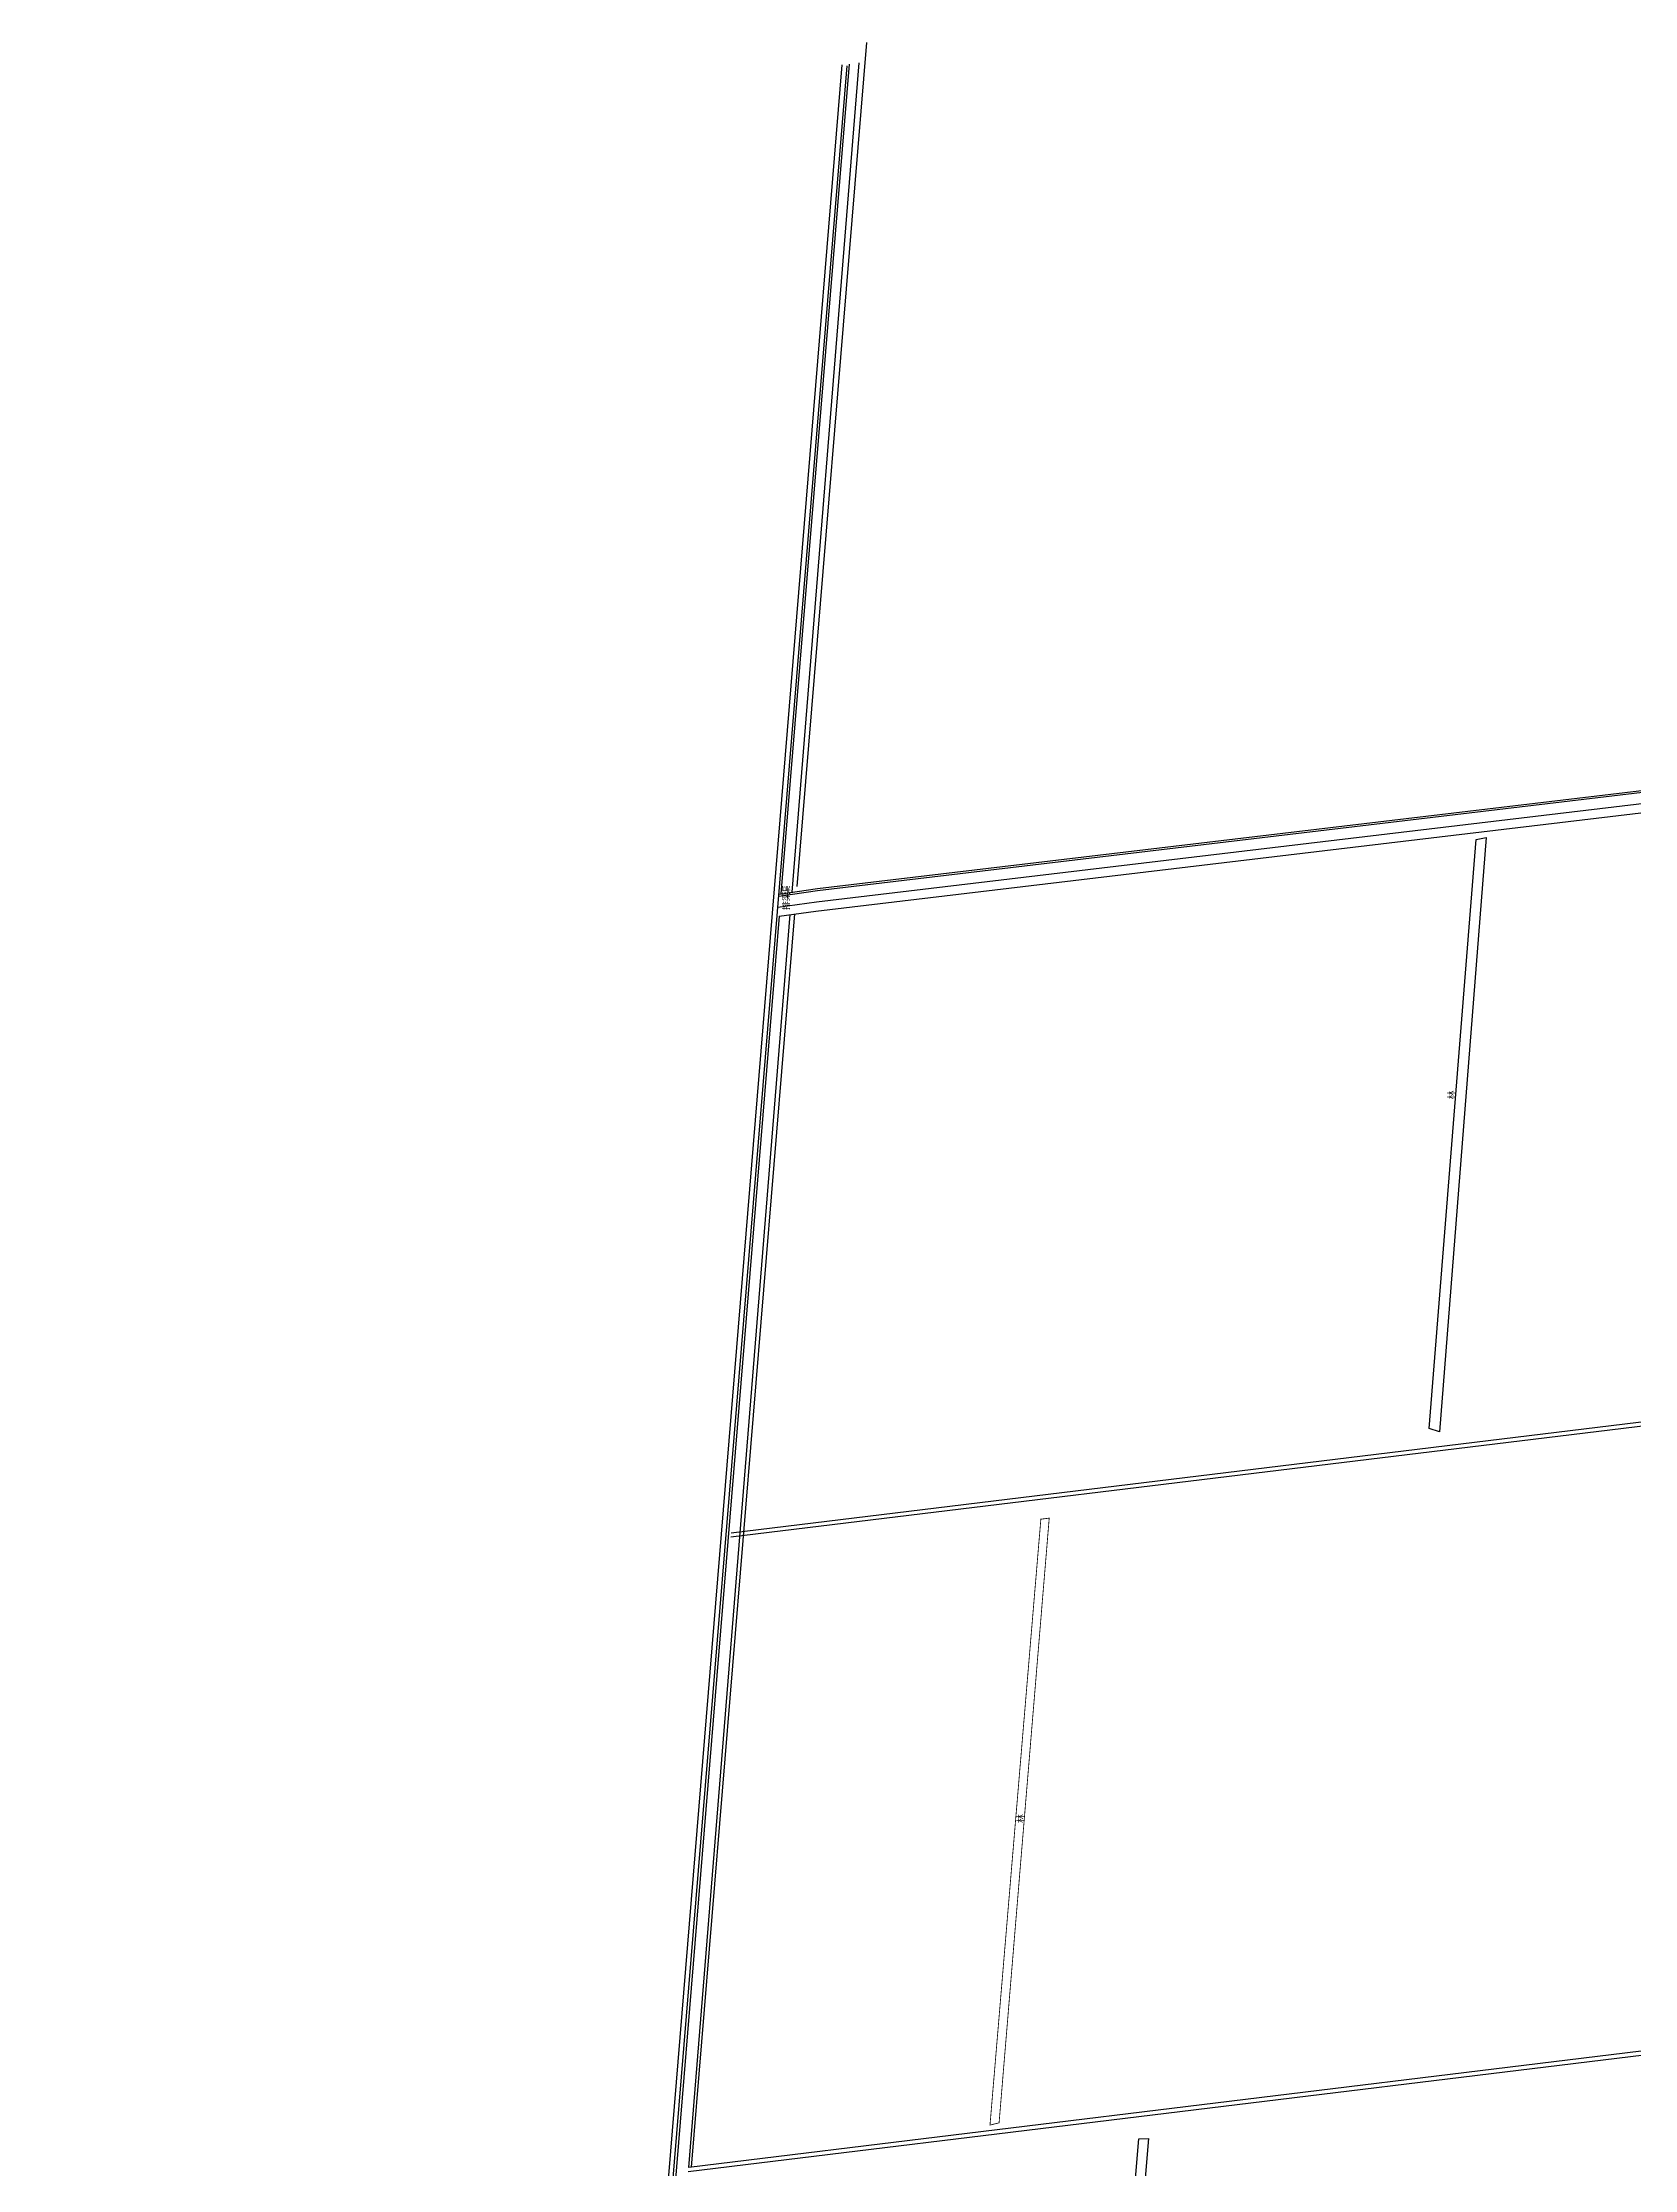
# Model space of a CAD drawing. Extents: x 544477 to 562575, y 4986974 to 4992709.
# Drawn here: x 558619 to 560597, y 4989054 to 4991697 of the extents above; entities that cross this region are included whole.
import ezdxf

# ---------------------------------------------------------------- set-up
doc = ezdxf.new("R2010")
doc.units = 0
doc.header["$LTSCALE"] = 10
doc.layers.add('路、林、渠', color=7, linetype='CONTINUOUS')
doc.styles.add('宋体', font='')
doc.styles.get('宋体').set_extended_font_data('SimSun')

msp = doc.modelspace()

# ---------------------------------------------------------------- linework, layer by layer
at = {"layer": '路、林、渠', "color": 3, "linetype": 'Continuous', "elevation": -0.4, "flags": 128}
for points in [[(559557, 4990648.1), (559643.5, 4991696.9)], [(559425.7, 4989056.7), (559554.1, 4990613.9)]]:
    msp.add_lwpolyline(points, dxfattribs=at)
at = {"layer": '路、林、渠', "color": 5, "linetype": 'Continuous', "flags": 128}
for points, elevation in [([(559612.3, 4991669.3), (559371.4, 4988733.5), (559371.2, 4988730.8), (559370.5, 4988728.7), (559366.5, 4988725.7), (559362.8, 4988724.1), (558619.4, 4988441)], -1), ([(559295.9, 4987643.3), (559292.7, 4987643.6), (559291, 4987644), (559289.2, 4987646.1), (559288.2, 4987650.2), (559619.2, 4991668.1)], 1.7)]:
    msp.add_lwpolyline(points, dxfattribs=dict(at, elevation=elevation))
at = {"layer": '路、林、渠', "color": 4, "linetype": 'Continuous', "flags": 128}
for points, elevation in [([(559621.4, 4991669.9), (559536.8, 4990638.9)], -1.2), ([(559550.6, 4990640.9), (559634.1, 4991671.6)], 3.3), ([(559582, 4990643.1), (561281.6, 4990845.5)], -0.8), ([(559582.2, 4990645.4), (561281.7, 4990847.8)], -0.7), ([(559580, 4990617.5), (561279.5, 4990819.8)], -0.4), ([(559580.9, 4990629.1), (561280.4, 4990831.4)], -1.5), ([(559533.1, 4990622.5), (559580.9, 4990629.1)], -1.5), ([(559534.2, 4990636.2), (559582, 4990643.1)], -0.8), ([(559534.4, 4990638.6), (559582.2, 4990645.4)], -0.7), ([(559534.5, 4990611.3), (559291, 4987644)], -1.2), ([(559422.2, 4989056.2), (559548.3, 4990613.1)], 3.3), ([(559534.5, 4990611.3), (559580, 4990617.5)], -1.1), ([(561216.6, 4990051.6), (559474.5, 4989839.3)], 0.5), ([(561217, 4990056.8), (559474.8, 4989844.4)], 0.4), ([(561152.1, 4989262.1), (559421.7, 4989050.7)], 0.9), ([(561151.3, 4989267.5), (559422.2, 4989056.2)], 0.7)]:
    msp.add_lwpolyline(points, dxfattribs=dict(at, elevation=elevation))
at = {"layer": '路、林、渠', "color": 3, "linetype": 'Continuous', "flags": 128}
for points, elevation in [([(560400.6, 4990706.5), (560412.8, 4990708.8), (560355, 4989970.5), (560342.2, 4989974.7)], -0.8), ([(559981.5, 4989091.9), (559993.5, 4989092.1), (559939.1, 4988442.9), (559926.4, 4988437)], 0)]:
    msp.add_lwpolyline(points, close=True, dxfattribs=dict(at, elevation=elevation))
at = {"layer": '路、林、渠', "color": 3, "linetype": 'Continuous', "const_width": 1, "elevation": -0.7, "flags": 128}
msp.add_lwpolyline([(559859.7, 4989861.8), (559870.1, 4989863.1), (559807.8, 4989111.6), (559796.5, 4989108.8)], close=True, dxfattribs=at)

# ---------------------------------------------------------------- texts
at = {"layer": '路、林、渠', "linetype": 'Continuous', "style": '宋体'}
for s, p in [('排渠', (559547.3, 4990618.6, -0.4)), ('渠', (559547.6, 4990638.2, -0.4))]:
    msp.add_text(s, height=8, rotation=90, dxfattribs=at).set_placement(p)
at = {"layer": '路、林、渠', "color": 3, "linetype": 'Continuous', "style": '宋体'}
for p in [(560373.6, 4990383.5, 0.1), (559838.7, 4989484.2, -0.7)]:
    msp.add_text('林', height=8, rotation=90, dxfattribs=at).set_placement(p)

doc.saveas('drawing.dxf')
